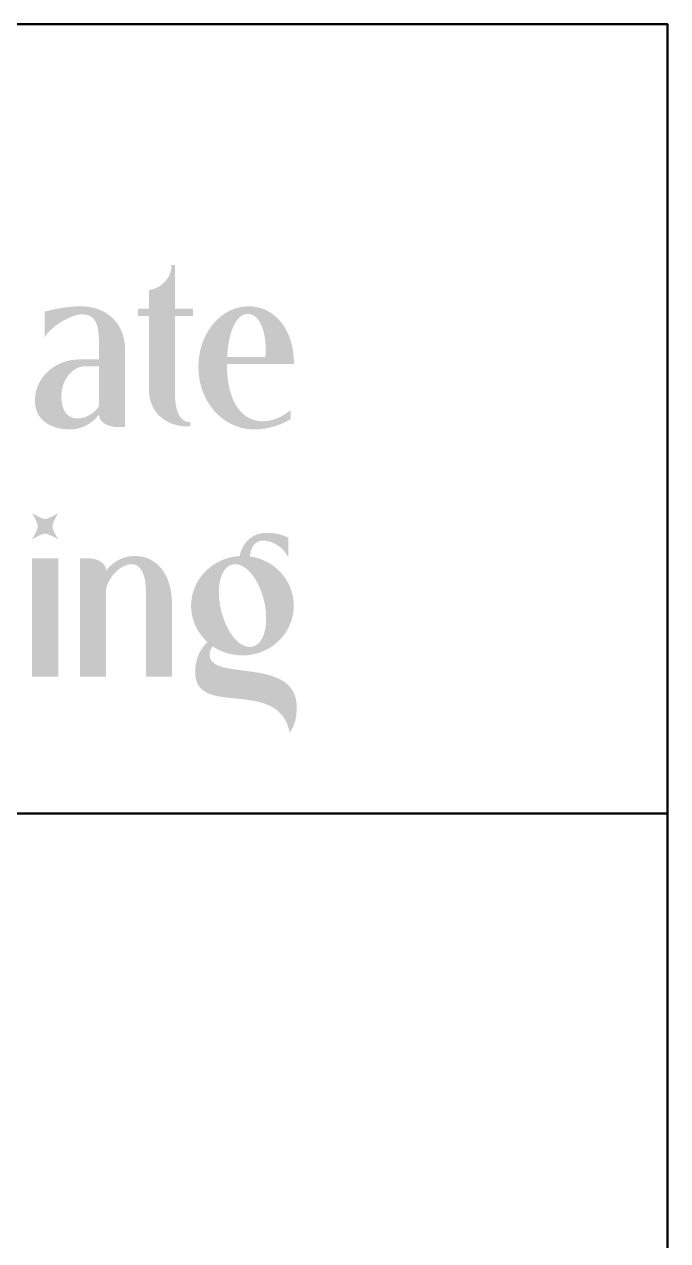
# Model space of a CAD drawing. Header units: inches. Extents: x 0.5 to 73.5, y 0.5 to 23.5.
# Drawn here: x 72.091 to 73.5, y 20.835 to 23.5 of the extents above; entities that cross this region are included whole.
import ezdxf

# ---------------------------------------------------------------- set-up
doc = ezdxf.new("R2010")
doc.units = ezdxf.units.IN
doc.header["$MEASUREMENT"] = 0
doc.layers.add('E-ANNO-TTLB', color=7, linetype='Continuous', lineweight=50)

msp = doc.modelspace()

# ---------------------------------------------------------------- hatches: boundary and pattern name
at = {"layer": 'E-ANNO-TTLB'}
for points in [[(72.4542, 22.6284), (72.4542, 22.6189), (72.4502, 22.6189), (72.4456, 22.619), (72.4411, 22.6192), (72.4367, 22.6197), (72.4323, 22.6203), (72.4281, 22.6211), (72.4239, 22.622), (72.4198, 22.6232), (72.4159, 22.6245), (72.412, 22.6259), (72.4083, 22.6275), (72.4047, 22.6293), (72.4012, 22.6312), (72.3978, 22.6333), (72.3946, 22.6356), (72.3915, 22.638), (72.3885, 22.6406), (72.3857, 22.6433), (72.383, 22.6461), (72.3805, 22.6491), (72.3781, 22.6523), (72.376, 22.6556), (72.3739, 22.659), (72.3721, 22.6626), (72.3704, 22.6663), (72.3689, 22.6701), (72.3676, 22.6741), (72.3665, 22.6783), (72.3655, 22.6825), (72.3648, 22.6869), (72.3643, 22.6914), (72.364, 22.696), (72.3638, 22.7008), (72.3638, 22.8606), (72.3399, 22.8606), (72.3399, 22.8771), (72.3638, 22.8771), (72.3638, 22.918), (72.3685, 22.9187), (72.3731, 22.9199), (72.3777, 22.9215), (72.3821, 22.9235), (72.3864, 22.9259), (72.3905, 22.9287), (72.3943, 22.9318), (72.3979, 22.9353), (72.4012, 22.9391), (72.4042, 22.9432), (72.4069, 22.9475), (72.4091, 22.9521), (72.4109, 22.9569), (72.4122, 22.9619), (72.413, 22.9671), (72.4133, 22.9725), (72.4208, 22.9725), (72.4208, 22.8771), (72.4607, 22.8771), (72.4607, 22.8606), (72.4208, 22.8606), (72.4208, 22.6953), (72.4209, 22.686), (72.4212, 22.6808), (72.4216, 22.6754), (72.4222, 22.6699), (72.4231, 22.6644), (72.4242, 22.6589), (72.4257, 22.6536), (72.4276, 22.6485), (72.4298, 22.6438), (72.4311, 22.6417), (72.4325, 22.6396), (72.4341, 22.6377), (72.4357, 22.6359), (72.4375, 22.6343), (72.4395, 22.6328), (72.4415, 22.6315), (72.4438, 22.6305), (72.4461, 22.6296), (72.4487, 22.629), (72.4514, 22.6285)], [(72.1651, 22.4289), (72.1631, 22.4256), (72.1588, 22.4175), (72.1565, 22.4128), (72.1545, 22.408), (72.153, 22.4037), (72.1526, 22.4019), (72.1525, 22.4002), (72.1526, 22.3986), (72.153, 22.3967), (72.1544, 22.3924), (72.1564, 22.3877), (72.1588, 22.3829), (72.1631, 22.3749), (72.1651, 22.3715), (72.1617, 22.3735), (72.1537, 22.3778), (72.1489, 22.3801), (72.1442, 22.3822), (72.1399, 22.3836), (72.138, 22.384), (72.1364, 22.3842), (72.1348, 22.384), (72.1329, 22.3836), (72.1286, 22.3822), (72.1239, 22.3802), (72.1191, 22.3779), (72.1111, 22.3735), (72.1077, 22.3715), (72.1096, 22.3749), (72.114, 22.3829), (72.1163, 22.3877), (72.1183, 22.3924), (72.1198, 22.3967), (72.1202, 22.3986), (72.1203, 22.4002), (72.1202, 22.4019), (72.1198, 22.4037), (72.1184, 22.408), (72.1163, 22.4128), (72.114, 22.4175), (72.1097, 22.4256), (72.1077, 22.4289), (72.1111, 22.427), (72.1191, 22.4227), (72.1239, 22.4203), (72.1286, 22.4183), (72.1329, 22.4169), (72.1348, 22.4165), (72.1364, 22.4163), (72.138, 22.4164), (72.1399, 22.4168), (72.1442, 22.4183), (72.1489, 22.4203), (72.1537, 22.4226), (72.1617, 22.427)], [(72.2275, 22.3301), (72.2322, 22.3299), (72.2367, 22.3296), (72.2409, 22.329), (72.2449, 22.3282), (72.2487, 22.3271), (72.2522, 22.3259), (72.2554, 22.3244), (72.2583, 22.3228), (72.2609, 22.3209), (72.2633, 22.3189), (72.2653, 22.3167), (72.2669, 22.3143), (72.2682, 22.3117), (72.2692, 22.309), (72.2698, 22.3061), (72.27, 22.3031), (72.2731, 22.3069), (72.2764, 22.3105), (72.2798, 22.3138), (72.2833, 22.3169), (72.287, 22.3198), (72.2907, 22.3224), (72.2946, 22.3248), (72.2985, 22.3269), (72.3026, 22.3288), (72.3067, 22.3305), (72.3109, 22.3319), (72.3153, 22.333), (72.3197, 22.3339), (72.3242, 22.3345), (72.3288, 22.3349), (72.3334, 22.3351), (72.3379, 22.3349), (72.3423, 22.3346), (72.3466, 22.334), (72.3508, 22.3331), (72.3549, 22.3321), (72.3589, 22.3308), (72.3627, 22.3293), (72.3665, 22.3275), (72.3701, 22.3256), (72.3736, 22.3234), (72.377, 22.3211), (72.3803, 22.3185), (72.3834, 22.3157), (72.3864, 22.3128), (72.3893, 22.3096), (72.392, 22.3063), (72.3946, 22.3028), (72.397, 22.2991), (72.3993, 22.2952), (72.4015, 22.2911), (72.4035, 22.2869), (72.4053, 22.2826), (72.407, 22.278), (72.4085, 22.2733), (72.4098, 22.2685), (72.411, 22.2635), (72.412, 22.2584), (72.4128, 22.2531), (72.4135, 22.2477), (72.4139, 22.2421), (72.4142, 22.2365), (72.4143, 22.2307), (72.4143, 22.0704), (72.3574, 22.0704), (72.3574, 22.2542), (72.3572, 22.2616), (72.3568, 22.2686), (72.3562, 22.2752), (72.3553, 22.2813), (72.3541, 22.2869), (72.3527, 22.2921), (72.351, 22.2968), (72.3491, 22.301), (72.3469, 22.3047), (72.3445, 22.308), (72.3419, 22.3107), (72.339, 22.313), (72.336, 22.3148), (72.3327, 22.3161), (72.3291, 22.3168), (72.3254, 22.3171), (72.3232, 22.317), (72.3211, 22.3168), (72.3167, 22.3159), (72.3123, 22.3144), (72.3079, 22.3124), (72.3036, 22.31), (72.2994, 22.3071), (72.2953, 22.3039), (72.2913, 22.3002), (72.2876, 22.2963), (72.2841, 22.2921), (72.2809, 22.2876), (72.2779, 22.283), (72.2753, 22.2781), (72.2731, 22.2732), (72.2713, 22.2682), (72.27, 22.2631), (72.27, 22.0704), (72.213, 22.0704), (72.213, 22.3301)], [(72.1651, 22.0704), (72.1077, 22.0704), (72.1077, 22.3301), (72.1651, 22.3301)]]:
    msp.add_hatch(color=256, dxfattribs=at).paths.add_polyline_path(points, flags=0)
h = msp.add_hatch(color=256, dxfattribs=at)
h.paths.add_polyline_path([(72.2545, 22.7507), (72.2245, 22.7507), (72.2218, 22.7506), (72.2191, 22.7504), (72.2164, 22.7499), (72.2138, 22.7493), (72.2112, 22.7485), (72.2086, 22.7476), (72.2062, 22.7465), (72.2038, 22.7452), (72.2014, 22.7438), (72.1991, 22.7423), (72.1947, 22.7388), (72.1906, 22.7348), (72.1869, 22.7304), (72.1835, 22.7255), (72.1805, 22.7202), (72.1779, 22.7146), (72.1757, 22.7086), (72.174, 22.7023), (72.1728, 22.6959), (72.1722, 22.6892), (72.1721, 22.6823), (72.1723, 22.677), (72.1729, 22.672), (72.1737, 22.6673), (72.1748, 22.6629), (72.1762, 22.6588), (72.1778, 22.655), (72.1797, 22.6516), (72.1819, 22.6485), (72.1843, 22.6457), (72.1869, 22.6433), (72.1897, 22.6412), (72.1928, 22.6395), (72.1961, 22.6381), (72.1995, 22.6372), (72.2032, 22.6366), (72.207, 22.6364), (72.21, 22.6365), (72.2131, 22.6368), (72.2163, 22.6374), (72.2195, 22.6381), (72.2228, 22.6391), (72.2261, 22.6403), (72.2294, 22.6417), (72.2326, 22.6434), (72.2358, 22.6452), (72.2389, 22.6472), (72.2419, 22.6495), (72.2448, 22.652), (72.2475, 22.6546), (72.2501, 22.6575), (72.2524, 22.6606), (72.2545, 22.6638)], flags=0)
h.paths.add_polyline_path([(72.3114, 22.6174), (72.2969, 22.6174), (72.2923, 22.6175), (72.2879, 22.6179), (72.2837, 22.6186), (72.2798, 22.6194), (72.276, 22.6206), (72.2725, 22.6219), (72.2693, 22.6234), (72.2663, 22.6252), (72.2637, 22.6271), (72.2613, 22.6293), (72.2593, 22.6316), (72.2576, 22.634), (72.2563, 22.6367), (72.2553, 22.6394), (72.2547, 22.6423), (72.2545, 22.6454), (72.2519, 22.6418), (72.249, 22.6383), (72.2459, 22.6351), (72.2426, 22.632), (72.2391, 22.6291), (72.2353, 22.6264), (72.2314, 22.6239), (72.2273, 22.6216), (72.2231, 22.6195), (72.2188, 22.6177), (72.2144, 22.6161), (72.2099, 22.6148), (72.2053, 22.6138), (72.2008, 22.613), (72.1962, 22.6126), (72.1916, 22.6124), (72.1829, 22.6127), (72.1746, 22.6135), (72.1706, 22.6141), (72.1668, 22.6149), (72.1631, 22.6158), (72.1594, 22.6168), (72.156, 22.618), (72.1526, 22.6192), (72.1493, 22.6206), (72.1462, 22.6221), (72.1432, 22.6238), (72.1404, 22.6255), (72.1376, 22.6274), (72.1351, 22.6294), (72.1326, 22.6315), (72.1303, 22.6337), (72.1281, 22.636), (72.1261, 22.6384), (72.1243, 22.6409), (72.1225, 22.6435), (72.121, 22.6462), (72.1196, 22.6491), (72.1183, 22.652), (72.1172, 22.655), (72.1163, 22.6581), (72.1155, 22.6612), (72.1149, 22.6645), (72.1145, 22.6679), (72.1142, 22.6713), (72.1141, 22.6748), (72.1143, 22.6796), (72.1146, 22.6842), (72.1153, 22.6888), (72.1161, 22.6934), (72.1172, 22.6978), (72.1185, 22.7021), (72.12, 22.7064), (72.1217, 22.7105), (72.1237, 22.7145), (72.1258, 22.7185), (72.1281, 22.7223), (72.1307, 22.726), (72.1334, 22.7295), (72.1363, 22.7329), (72.1393, 22.7362), (72.1426, 22.7394), (72.1459, 22.7424), (72.1495, 22.7452), (72.1532, 22.7479), (72.157, 22.7504), (72.161, 22.7527), (72.1651, 22.7549), (72.1694, 22.7569), (72.1738, 22.7587), (72.1783, 22.7603), (72.1829, 22.7617), (72.1876, 22.7629), (72.1924, 22.7639), (72.1973, 22.7647), (72.2023, 22.7652), (72.2074, 22.7656), (72.2125, 22.7657), (72.2545, 22.7657), (72.2545, 22.7987), (72.2542, 22.8123), (72.2539, 22.8187), (72.2533, 22.8248), (72.2525, 22.8306), (72.2514, 22.836), (72.25, 22.841), (72.2482, 22.8457), (72.2461, 22.8499), (72.2448, 22.8518), (72.2435, 22.8536), (72.242, 22.8553), (72.2404, 22.8568), (72.2386, 22.8583), (72.2368, 22.8596), (72.2348, 22.8607), (72.2326, 22.8617), (72.2303, 22.8626), (72.2279, 22.8633), (72.2253, 22.8639), (72.2225, 22.8643), (72.2196, 22.8645), (72.2165, 22.8646), (72.212, 22.8643), (72.207, 22.8634), (72.2016, 22.8619), (72.1959, 22.86), (72.1901, 22.8576), (72.1841, 22.8548), (72.1781, 22.8517), (72.1721, 22.8482), (72.1663, 22.8444), (72.1607, 22.8404), (72.1553, 22.8362), (72.1503, 22.8319), (72.1458, 22.8275), (72.1417, 22.8231), (72.1383, 22.8186), (72.1369, 22.8164), (72.1356, 22.8141), (72.1356, 22.8706), (72.1492, 22.8739), (72.1581, 22.8759), (72.1683, 22.8778), (72.1793, 22.8796), (72.191, 22.881), (72.1971, 22.8815), (72.2032, 22.8819), (72.2093, 22.8821), (72.2155, 22.8821), (72.2209, 22.8819), (72.2261, 22.8815), (72.2312, 22.881), (72.2361, 22.8802), (72.241, 22.8792), (72.2457, 22.878), (72.2503, 22.8766), (72.2547, 22.875), (72.259, 22.8732), (72.2632, 22.8712), (72.2672, 22.8691), (72.2711, 22.8667), (72.2748, 22.8642), (72.2784, 22.8615), (72.2818, 22.8587), (72.285, 22.8557), (72.2881, 22.8525), (72.291, 22.8491), (72.2937, 22.8456), (72.2962, 22.842), (72.2986, 22.8382), (72.3007, 22.8343), (72.3027, 22.8302), (72.3045, 22.826), (72.3061, 22.8216), (72.3075, 22.8171), (72.3087, 22.8125), (72.3096, 22.8078), (72.3104, 22.8029), (72.311, 22.798), (72.3113, 22.7929), (72.3114, 22.7877)], flags=0)
h = msp.add_hatch(color=256, dxfattribs=at)
h.paths.add_polyline_path([(72.619, 22.7712), (72.6195, 22.7816), (72.6195, 22.7916), (72.6191, 22.8011), (72.6182, 22.81), (72.6168, 22.8183), (72.6151, 22.8261), (72.613, 22.8332), (72.6105, 22.8397), (72.6077, 22.8456), (72.6062, 22.8482), (72.6046, 22.8507), (72.6029, 22.853), (72.6012, 22.8552), (72.5994, 22.8571), (72.5975, 22.8588), (72.5956, 22.8604), (72.5936, 22.8618), (72.5915, 22.8629), (72.5894, 22.8639), (72.5873, 22.8646), (72.5851, 22.8652), (72.5829, 22.8655), (72.5806, 22.8656), (72.5783, 22.8655), (72.576, 22.8652), (72.5738, 22.8646), (72.5716, 22.8639), (72.5695, 22.8629), (72.5674, 22.8618), (72.5654, 22.8604), (72.5634, 22.8588), (72.5615, 22.8571), (72.5596, 22.8552), (72.5578, 22.853), (72.556, 22.8507), (72.5527, 22.8456), (72.5496, 22.8397), (72.5468, 22.8332), (72.5443, 22.8261), (72.542, 22.8183), (72.54, 22.81), (72.5383, 22.8011), (72.5369, 22.7916), (72.5359, 22.7816), (72.5351, 22.7712)], flags=0)
h.paths.add_polyline_path([(72.4722, 22.7497), (72.4724, 22.7565), (72.4728, 22.7632), (72.4735, 22.7698), (72.4744, 22.7763), (72.4757, 22.7827), (72.4771, 22.789), (72.4789, 22.7952), (72.4808, 22.8012), (72.483, 22.807), (72.4854, 22.8127), (72.4881, 22.8183), (72.4909, 22.8236), (72.494, 22.8288), (72.4972, 22.8338), (72.5007, 22.8386), (72.5043, 22.8432), (72.5081, 22.8476), (72.5121, 22.8518), (72.5163, 22.8557), (72.5206, 22.8594), (72.525, 22.8629), (72.5296, 22.8661), (72.5344, 22.869), (72.5392, 22.8716), (72.5442, 22.874), (72.5493, 22.8761), (72.5546, 22.8779), (72.5599, 22.8794), (72.5653, 22.8805), (72.5708, 22.8814), (72.5764, 22.8819), (72.5821, 22.8821), (72.5873, 22.8819), (72.5924, 22.8815), (72.5975, 22.8808), (72.6024, 22.8798), (72.6073, 22.8786), (72.612, 22.877), (72.6167, 22.8753), (72.6212, 22.8732), (72.6256, 22.8709), (72.6299, 22.8684), (72.6341, 22.8656), (72.6381, 22.8625), (72.642, 22.8592), (72.6457, 22.8557), (72.6493, 22.8519), (72.6528, 22.8479), (72.656, 22.8437), (72.6591, 22.8393), (72.662, 22.8346), (72.6648, 22.8297), (72.6673, 22.8246), (72.6697, 22.8193), (72.6719, 22.8138), (72.6738, 22.8081), (72.6756, 22.8022), (72.6771, 22.7961), (72.6784, 22.7898), (72.6795, 22.7834), (72.6804, 22.7767), (72.681, 22.7699), (72.6813, 22.7629), (72.6815, 22.7557), (72.5347, 22.7557), (72.5347, 22.7542), (72.5347, 22.7474), (72.535, 22.7407), (72.5354, 22.7342), (72.536, 22.7278), (72.5367, 22.7216), (72.5376, 22.7155), (72.5386, 22.7096), (72.5398, 22.7039), (72.5412, 22.6983), (72.5427, 22.693), (72.5444, 22.6878), (72.5462, 22.6828), (72.5482, 22.678), (72.5503, 22.6734), (72.5526, 22.669), (72.555, 22.6648), (72.5576, 22.6608), (72.5603, 22.657), (72.5632, 22.6535), (72.5662, 22.6502), (72.5694, 22.6471), (72.5727, 22.6443), (72.5761, 22.6417), (72.5797, 22.6394), (72.5835, 22.6373), (72.5874, 22.6355), (72.5914, 22.634), (72.5955, 22.6327), (72.5998, 22.6317), (72.6043, 22.631), (72.6088, 22.6305), (72.6136, 22.6304), (72.617, 22.6305), (72.6206, 22.6307), (72.6242, 22.6311), (72.6278, 22.6317), (72.6314, 22.6325), (72.6352, 22.6335), (72.6389, 22.6347), (72.6427, 22.6361), (72.6465, 22.6376), (72.6504, 22.6394), (72.6543, 22.6414), (72.6583, 22.6436), (72.6623, 22.6461), (72.6663, 22.6488), (72.6704, 22.6517), (72.6745, 22.6548), (72.6745, 22.6354), (72.6702, 22.6327), (72.6657, 22.6302), (72.661, 22.6279), (72.6562, 22.6257), (72.6513, 22.6236), (72.6463, 22.6217), (72.6412, 22.62), (72.6361, 22.6185), (72.6309, 22.6171), (72.6257, 22.6158), (72.6205, 22.6148), (72.6153, 22.614), (72.6101, 22.6133), (72.605, 22.6128), (72.6, 22.6125), (72.5951, 22.6124), (72.5886, 22.6126), (72.5823, 22.6131), (72.576, 22.614), (72.5699, 22.6151), (72.5639, 22.6167), (72.558, 22.6185), (72.5522, 22.6206), (72.5466, 22.623), (72.5411, 22.6258), (72.5358, 22.6288), (72.5307, 22.632), (72.5257, 22.6356), (72.5209, 22.6394), (72.5163, 22.6434), (72.5119, 22.6477), (72.5076, 22.6522), (72.5036, 22.657), (72.4998, 22.6619), (72.4962, 22.6671), (72.4928, 22.6725), (72.4896, 22.678), (72.4867, 22.6838), (72.4841, 22.6897), (72.4817, 22.6958), (72.4795, 22.7021), (72.4776, 22.7085), (72.476, 22.7151), (72.4747, 22.7217), (72.4736, 22.7286), (72.4728, 22.7355), (72.4724, 22.7426)], flags=0)
h = msp.add_hatch(color=256, dxfattribs=at)
h.paths.add_polyline_path([(72.5526, 22.3171), (72.5501, 22.317), (72.5477, 22.3166), (72.5454, 22.3161), (72.5431, 22.3153), (72.5409, 22.3143), (72.5388, 22.3131), (72.5368, 22.3117), (72.5348, 22.3101), (72.533, 22.3083), (72.5312, 22.3064), (72.5296, 22.3042), (72.528, 22.3019), (72.5265, 22.2994), (72.5251, 22.2968), (72.5238, 22.294), (72.5227, 22.291), (72.5206, 22.2846), (72.519, 22.2777), (72.5179, 22.2702), (72.5172, 22.2623), (72.5171, 22.2539), (72.5174, 22.2452), (72.5183, 22.2361), (72.5197, 22.2267), (72.5216, 22.2173), (72.5239, 22.2082), (72.5267, 22.1994), (72.5298, 22.191), (72.5333, 22.183), (72.5371, 22.1755), (72.5411, 22.1686), (72.5454, 22.1621), (72.5499, 22.1563), (72.5546, 22.1511), (72.557, 22.1488), (72.5594, 22.1466), (72.5619, 22.1446), (72.5643, 22.1428), (72.5668, 22.1412), (72.5694, 22.1398), (72.5719, 22.1386), (72.5744, 22.1376), (72.577, 22.1368), (72.5795, 22.1363), (72.5821, 22.1359), (72.5846, 22.1358), (72.5871, 22.1359), (72.5896, 22.1363), (72.592, 22.1368), (72.5943, 22.1376), (72.5965, 22.1386), (72.5986, 22.1398), (72.6007, 22.1412), (72.6027, 22.1428), (72.6045, 22.1446), (72.6063, 22.1466), (72.608, 22.1488), (72.6096, 22.1511), (72.6111, 22.1536), (72.6125, 22.1563), (72.6138, 22.1592), (72.615, 22.1621), (72.617, 22.1686), (72.6187, 22.1755), (72.6198, 22.183), (72.6205, 22.191), (72.6207, 22.1994), (72.6203, 22.2082), (72.6195, 22.2173), (72.618, 22.2267), (72.6161, 22.2361), (72.6138, 22.2452), (72.611, 22.2539), (72.6079, 22.2623), (72.6044, 22.2702), (72.6006, 22.2777), (72.5966, 22.2846), (72.5923, 22.291), (72.5877, 22.2968), (72.583, 22.3019), (72.5806, 22.3042), (72.5782, 22.3064), (72.5757, 22.3083), (72.5732, 22.3101), (72.5706, 22.3117), (72.5681, 22.3131), (72.5655, 22.3143), (72.563, 22.3153), (72.5604, 22.3161), (72.5578, 22.3166), (72.5552, 22.317)], flags=0)
h.paths.add_polyline_path([(72.4922, 22.1463), (72.4882, 22.15), (72.4843, 22.154), (72.4807, 22.1582), (72.4773, 22.1626), (72.4741, 22.1671), (72.4712, 22.1718), (72.4685, 22.1767), (72.466, 22.1817), (72.4638, 22.1869), (72.4618, 22.1922), (72.4602, 22.1976), (72.4588, 22.2032), (72.4577, 22.2088), (72.4569, 22.2145), (72.4564, 22.2203), (72.4562, 22.2262), (72.4564, 22.2316), (72.4568, 22.2369), (72.4575, 22.2422), (72.4584, 22.2474), (72.4596, 22.2524), (72.461, 22.2574), (72.4627, 22.2624), (72.4646, 22.2671), (72.4667, 22.2718), (72.469, 22.2764), (72.4716, 22.2809), (72.4744, 22.2852), (72.4773, 22.2894), (72.4805, 22.2934), (72.4838, 22.2973), (72.4873, 22.301), (72.491, 22.3046), (72.4949, 22.308), (72.4989, 22.3113), (72.5031, 22.3144), (72.5074, 22.3172), (72.5118, 22.3199), (72.5164, 22.3224), (72.5211, 22.3247), (72.526, 22.3268), (72.5309, 22.3287), (72.536, 22.3303), (72.5411, 22.3318), (72.5464, 22.3329), (72.5517, 22.3339), (72.5571, 22.3346), (72.5626, 22.3351), (72.5639, 22.3404), (72.5655, 22.3455), (72.5675, 22.3503), (72.5698, 22.3549), (72.5723, 22.3593), (72.5752, 22.3634), (72.5783, 22.3671), (72.5817, 22.3706), (72.5853, 22.3737), (72.5891, 22.3765), (72.5931, 22.379), (72.5974, 22.3811), (72.6018, 22.3828), (72.6064, 22.3841), (72.6112, 22.385), (72.6161, 22.3855), (72.6246, 22.3856), (72.6325, 22.3853), (72.6398, 22.3845), (72.6466, 22.3833), (72.6529, 22.3817), (72.6588, 22.3797), (72.6641, 22.3775), (72.669, 22.375), (72.669, 22.3316), (72.6671, 22.3355), (72.6648, 22.3394), (72.6622, 22.3431), (72.6593, 22.3467), (72.6561, 22.3501), (72.6527, 22.3532), (72.649, 22.3562), (72.6451, 22.3588), (72.6411, 22.3613), (72.637, 22.3634), (72.6328, 22.3652), (72.6285, 22.3666), (72.6242, 22.3677), (72.62, 22.3684), (72.6157, 22.3687), (72.6116, 22.3685), (72.6088, 22.3682), (72.6062, 22.3677), (72.6038, 22.3669), (72.6015, 22.3659), (72.5994, 22.3646), (72.5974, 22.3631), (72.5955, 22.3613), (72.5938, 22.3593), (72.5922, 22.3571), (72.5907, 22.3546), (72.5894, 22.3518), (72.5882, 22.3488), (72.5871, 22.3455), (72.5861, 22.342), (72.5853, 22.3381), (72.5846, 22.3341), (72.5897, 22.3333), (72.5946, 22.3323), (72.5995, 22.3311), (72.6044, 22.3297), (72.6091, 22.328), (72.6137, 22.3262), (72.6182, 22.3242), (72.6226, 22.322), (72.6269, 22.3196), (72.6311, 22.317), (72.6351, 22.3143), (72.639, 22.3113), (72.6428, 22.3083), (72.6464, 22.305), (72.6499, 22.3016), (72.6532, 22.2981), (72.6564, 22.2944), (72.6594, 22.2906), (72.6622, 22.2867), (72.6648, 22.2826), (72.6673, 22.2784), (72.6696, 22.2741), (72.6717, 22.2697), (72.6736, 22.2652), (72.6753, 22.2606), (72.6767, 22.2559), (72.678, 22.2512), (72.6791, 22.2463), (72.6799, 22.2414), (72.6805, 22.2364), (72.6809, 22.2313), (72.681, 22.2262), (72.6808, 22.2206), (72.6804, 22.215), (72.6797, 22.2095), (72.6787, 22.2042), (72.6774, 22.1989), (72.6759, 22.1937), (72.6741, 22.1886), (72.6721, 22.1837), (72.6699, 22.1789), (72.6674, 22.1742), (72.6647, 22.1696), (72.6618, 22.1652), (72.6586, 22.1609), (72.6553, 22.1568), (72.6518, 22.1529), (72.6481, 22.1491), (72.6442, 22.1455), (72.6401, 22.1421), (72.6359, 22.1389), (72.6315, 22.1358), (72.627, 22.133), (72.6223, 22.1304), (72.6175, 22.128), (72.6125, 22.1258), (72.6074, 22.1239), (72.6022, 22.1222), (72.5969, 22.1207), (72.5916, 22.1195), (72.5861, 22.1186), (72.5805, 22.1179), (72.5748, 22.1175), (72.5691, 22.1173), (72.5645, 22.1174), (72.56, 22.1177), (72.5556, 22.1181), (72.5512, 22.1186), (72.5468, 22.1193), (72.5426, 22.1202), (72.5383, 22.1212), (72.5342, 22.1224), (72.5302, 22.1237), (72.5262, 22.1252), (72.5223, 22.1268), (72.5185, 22.1285), (72.5148, 22.1304), (72.5111, 22.1324), (72.5076, 22.1345), (72.5042, 22.1368), (72.5023, 22.1348), (72.5006, 22.1326), (72.4993, 22.1302), (72.4983, 22.1276), (72.4975, 22.1248), (72.4971, 22.1218), (72.497, 22.1186), (72.4972, 22.1153), (72.4977, 22.1128), (72.4984, 22.1105), (72.4993, 22.1083), (72.5005, 22.1063), (72.5019, 22.1043), (72.5036, 22.1026), (72.5054, 22.1009), (72.5075, 22.0994), (72.5097, 22.0979), (72.5122, 22.0966), (72.5148, 22.0954), (72.5176, 22.0942), (72.5236, 22.0922), (72.5302, 22.0904), (72.5374, 22.0889), (72.5449, 22.0876), (72.5611, 22.0853), (72.5783, 22.0831), (72.5959, 22.0806), (72.6047, 22.0791), (72.6134, 22.0774), (72.6219, 22.0755), (72.6302, 22.0731), (72.6382, 22.0704), (72.6459, 22.0673), (72.6495, 22.0656), (72.6531, 22.0637), (72.6565, 22.0617), (72.6598, 22.0596), (72.6629, 22.0573), (72.6659, 22.0548), (72.6688, 22.0522), (72.6714, 22.0495), (72.6739, 22.0465), (72.6762, 22.0434), (72.6784, 22.0401), (72.6803, 22.0366), (72.682, 22.0329), (72.6835, 22.029), (72.6848, 22.0249), (72.6858, 22.0206), (72.6866, 22.016), (72.6872, 22.0112), (72.6874, 22.0062), (72.6875, 22.001), (72.6871, 21.9932), (72.6864, 21.9858), (72.6852, 21.9786), (72.6837, 21.9718), (72.6827, 21.9685), (72.6816, 21.9653), (72.6803, 21.9622), (72.679, 21.9592), (72.6774, 21.9564), (72.6758, 21.9536), (72.674, 21.951), (72.672, 21.9485), (72.6707, 21.9541), (72.6692, 21.9593), (72.6675, 21.9643), (72.6656, 21.969), (72.6636, 21.9734), (72.6613, 21.9775), (72.6588, 21.9814), (72.6562, 21.9851), (72.6533, 21.9885), (72.6504, 21.9916), (72.6473, 21.9946), (72.644, 21.9973), (72.6406, 21.9999), (72.6371, 22.0022), (72.6334, 22.0044), (72.6296, 22.0064), (72.6258, 22.0082), (72.6218, 22.0099), (72.6177, 22.0114), (72.6136, 22.0128), (72.6051, 22.0152), (72.5963, 22.0172), (72.5874, 22.0188), (72.5784, 22.0202), (72.5693, 22.0213), (72.5602, 22.0223), (72.5423, 22.0241), (72.5335, 22.025), (72.5251, 22.0262), (72.5169, 22.0275), (72.5091, 22.0292), (72.5018, 22.0312), (72.4983, 22.0324), (72.4949, 22.0337), (72.4917, 22.0351), (72.4886, 22.0367), (72.4857, 22.0384), (72.483, 22.0403), (72.4804, 22.0423), (72.478, 22.0446), (72.4757, 22.047), (72.4737, 22.0495), (72.4719, 22.0523), (72.4702, 22.0553), (72.4688, 22.0586), (72.4676, 22.062), (72.4667, 22.0657), (72.4659, 22.0697), (72.4655, 22.0739), (72.4652, 22.0784), (72.4652, 22.084), (72.4655, 22.0895), (72.466, 22.0948), (72.4668, 22.0999), (72.4679, 22.1049), (72.4692, 22.1097), (72.4708, 22.1143), (72.4725, 22.1187), (72.4745, 22.1229), (72.4766, 22.1269), (72.4789, 22.1307), (72.4813, 22.1343), (72.4839, 22.1376), (72.4866, 22.1407), (72.4893, 22.1436)], flags=0)

# ---------------------------------------------------------------- linework, layer by layer
msp.add_line((69.75, 21.7708), (73.5, 21.7708), dxfattribs=at)
for points in [[(38.5, 0.5), (73.5, 0.5), (73.5, 23.5), (38.5, 23.5)], [(69.75, 0.5), (73.5, 0.5), (73.5, 23.5), (69.75, 23.5)]]:
    msp.add_lwpolyline(points, close=True, dxfattribs=at)

doc.saveas('drawing.dxf')
